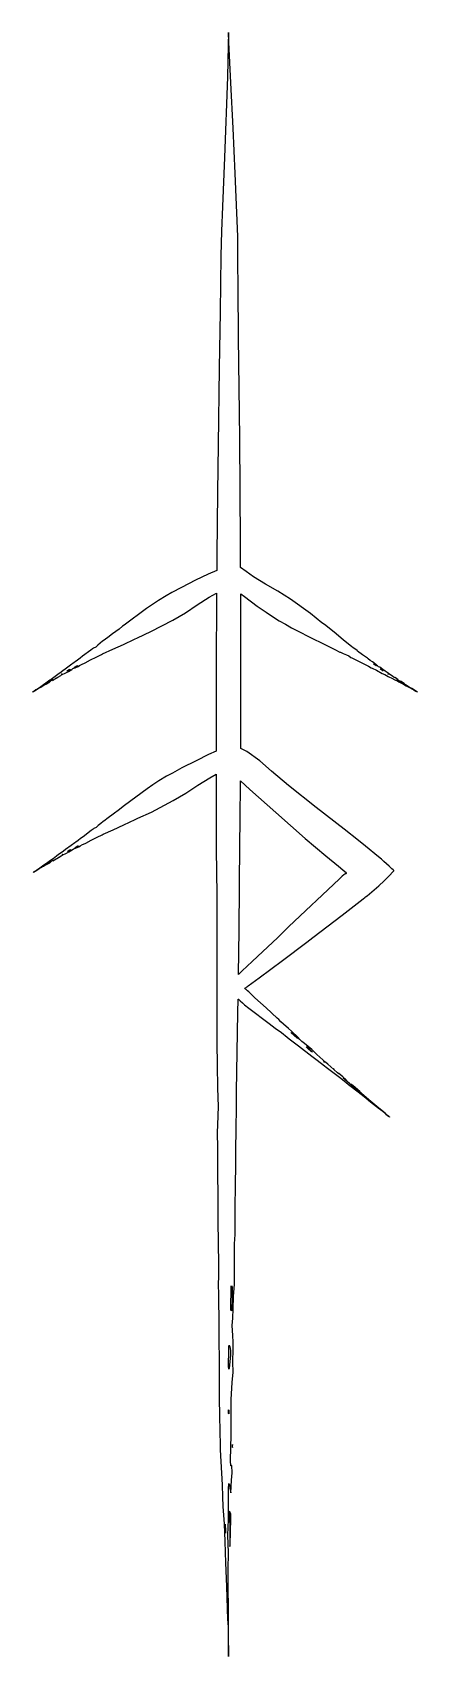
# Model space of a CAD drawing. Extents: x 0 to 100, y 0 to 420.
import ezdxf

# ---------------------------------------------------------------- set-up
doc = ezdxf.new("R2010")
doc.units = 0

msp = doc.modelspace()

# ---------------------------------------------------------------- linework, layer by layer
at = {"layer": 'Layer 1'}
for p, q in [((50.679536, 420.471499), (50.629842, 417.060829)), ((50.758885, 417.966671), (50.679536, 420.471499)), ((50.629842, 417.060829), (50.387089, 408.985519)), ((51.324159, 407.451471), (50.758885, 417.966671)), ((50.387089, 408.985519), (49.656981, 388.124919)), ((51.933692, 395.733566), (51.324159, 407.451471)), ((52.437979, 383.979271), (51.933692, 395.733566)), ((49.656981, 388.124919), (49.153819, 375.385919)), ((53.101872, 367.608371), (52.437979, 383.979271)), ((49.153819, 375.385919), (48.880427, 369.016692)), ((48.880427, 369.016692), (48.736511, 362.652319)), ((53.140209, 361.089261), (53.101872, 367.608371)), ((48.736511, 362.652319), (48.642531, 355.390719)), ((53.176441, 354.567671), (53.140209, 361.089261)), ((48.642531, 355.390719), (48.525079, 348.125289)), ((53.285113, 341.526771), (53.176441, 354.567671)), ((48.525079, 348.125289), (48.300134, 333.589389)), ((53.583608, 315.473471), (53.285113, 341.526771)), ((48.300134, 333.589389), (48.014469, 313.692489)), ((53.817274, 288.377071), (53.583608, 315.473471)), ((48.014469, 313.692489), (47.854167, 301.442289)), ((47.854167, 301.442289), (47.666351, 285.105189)), ((53.833411, 281.911631), (53.817274, 288.377071)), ((47.666351, 285.105189), (47.642021, 281.166099)), ((55.251661, 280.883731), (53.833411, 281.911631)), ((42.171711, 278.633818), (38.499921, 276.785398)), ((45.406441, 280.226988), (42.171711, 278.633818)), ((47.642021, 281.166099), (45.406441, 280.226988)), ((57.146911, 279.562491), (55.251661, 280.883731)), ((60.296061, 277.667581), (57.146911, 279.562491)), ((63.468341, 275.817561), (60.296061, 277.667581)), ((32.565461, 273.392779), (31.004011, 272.353499)), ((34.537701, 274.580329), (32.565461, 273.392779)), ((36.035561, 275.440048), (34.537701, 274.580329)), ((38.499921, 276.785398), (36.035561, 275.440048)), ((42.608494, 272.263254), (45.712174, 274.231754)), ((45.712174, 274.231754), (47.605634, 275.274004)), ((47.605634, 275.274004), (47.58421, 271.800754)), ((53.858603, 243.326995), (53.847907, 275.152895)), ((53.847907, 275.152895), (54.79459, 274.427108)), ((54.79459, 274.427108), (58.09044, 271.970258)), ((66.695131, 273.776231), (63.468341, 275.817561)), ((71.848981, 270.040811), (66.695131, 273.776231)), ((29.501761, 271.358367), (23.6803, 267.055)), ((31.004011, 272.353499), (29.501761, 271.358367)), ((36.265364, 268.281254), (39.534684, 270.253834)), ((39.534684, 270.253834), (42.608494, 272.263254)), ((47.58421, 271.800754), (47.493132, 259.018755)), ((58.09044, 271.970258), (60.39619, 270.368178)), ((60.39619, 270.368178), (61.83521, 269.413238)), ((61.83521, 269.413238), (63.77965, 268.180798)), ((74.862571, 267.649511), (71.848981, 270.040811)), ((22.382068, 266.005086), (20.702698, 264.750256)), ((23.28677, 266.733349), (22.382068, 266.005086)), ((23.6803, 267.055), (23.28677, 266.733349)), ((27.131954, 263.718024), (30.618834, 265.343224)), ((30.618834, 265.343224), (36.265364, 268.281254)), ((63.77965, 268.180798), (65.4077, 267.249231)), ((65.4077, 267.249231), (66.9698, 266.350918)), ((66.9698, 266.350918), (73.4229, 263.07)), ((75.491283, 267.158191), (74.862571, 267.649511)), ((77.989153, 265.170031), (75.491283, 267.158191)), ((80.357393, 263.255441), (77.989153, 265.170031)), ((15.531873, 260.909723), (15.069768, 260.560496)), ((15.767145, 261.056143), (15.531873, 260.909723)), ((16.362351, 261.367562), (15.767145, 261.056143)), ((16.863775, 261.814581), (16.362351, 261.367562)), ((17.535088, 262.358829), (16.863775, 261.814581)), ((18.144631, 262.867091), (17.535088, 262.358829)), ((18.112425, 259.571791), (20.743865, 260.769611)), ((18.306818, 263.009675), (18.144631, 262.867091)), ((19.471248, 263.864322), (18.306818, 263.009675)), ((20.702698, 264.750256), (19.471248, 263.864322)), ((20.743865, 260.769611), (23.515655, 262.031111)), ((23.515655, 262.031111), (26.411235, 263.375471)), ((26.411235, 263.375471), (27.131954, 263.718024)), ((73.4229, 263.07), (73.886675, 262.862002)), ((73.886675, 262.862002), (74.942745, 262.378719)), ((74.942745, 262.378719), (76.816325, 261.438248)), ((76.816325, 261.438248), (78.159605, 260.733235)), ((78.159605, 260.733235), (79.444825, 260.074227)), ((82.605993, 261.438061), (80.357393, 263.255441)), ((82.844169, 261.27569), (82.605993, 261.438061)), ((83.928859, 260.438354), (82.844169, 261.27569)), ((9.84584, 256.635885), (8.43854, 255.627395)), ((10.807653, 257.378976), (9.84584, 256.635885)), ((11.032866, 257.557301), (10.807653, 257.378976)), ((10.883908, 256.148207), (11.613251, 256.561002)), ((11.675336, 257.990376), (11.032866, 257.557301)), ((11.63752, 256.493356), (11.262692, 256.258022)), ((11.613251, 256.561002), (11.65743, 256.562362)), ((11.65743, 256.562362), (11.6375, 256.493)), ((11.6375, 256.493), (11.63752, 256.493356)), ((12.299656, 258.474152), (11.675336, 257.990376)), ((11.827944, 256.361948), (12.201504, 256.54695)), ((12.201504, 256.54695), (12.806258, 256.913864)), ((12.931368, 258.955456), (12.299656, 258.474152)), ((12.806258, 256.913864), (13.444461, 257.19347)), ((15.069768, 260.560496), (12.931368, 258.955456)), ((13.444461, 257.19347), (13.638429, 257.284611)), ((13.638429, 257.284611), (15.033119, 258.013492)), ((15.033119, 258.013492), (16.428959, 258.759314)), ((16.428959, 258.759314), (16.626452, 258.835985)), ((16.626452, 258.835985), (17.860612, 259.431432)), ((17.860612, 259.431432), (18.112425, 259.571791)), ((47.493132, 259.018755), (47.505465, 234.364155)), ((79.444825, 260.074227), (79.644946, 259.992978)), ((79.644946, 259.992978), (80.37228, 259.675284)), ((80.37228, 259.675284), (81.159284, 259.318389)), ((81.159284, 259.318389), (81.783413, 259.069918)), ((81.783413, 259.069918), (82.328244, 258.676938)), ((82.328244, 258.676938), (82.564444, 258.532003)), ((82.564444, 258.532003), (83.08345, 258.275029)), ((83.08345, 258.275029), (85.47568, 257.080669)), ((84.08576, 260.296015), (83.928859, 260.438354)), ((85.37732, 259.381269), (84.08576, 260.296015)), ((86.65314, 258.460096), (85.37732, 259.381269)), ((85.47568, 257.080669), (86.188731, 256.731069)), ((86.188731, 256.731069), (86.900732, 256.389137)), ((86.821387, 258.327404), (86.65314, 258.460096)), ((87.357008, 257.881716), (86.821387, 258.327404)), ((87.955702, 257.505031), (87.357008, 257.881716)), ((88.288298, 257.253743), (87.955702, 257.505031)), ((88.185981, 257.01114), (88.256655, 257.024249)), ((88.206973, 256.972193), (88.185981, 257.01114)), ((88.902433, 256.504616), (88.206973, 256.972193)), ((88.256655, 257.024249), (88.634762, 256.794238)), ((88.987342, 256.675984), (88.288298, 257.253743)), ((88.634762, 256.794238), (88.947571, 256.553339)), ((88.955547, 256.49151), (88.902433, 256.504616)), ((88.947571, 256.553339), (88.9556, 256.492)), ((88.9556, 256.492), (88.955547, 256.49151)), ((89.24299, 256.455241), (88.987342, 256.675984)), ((4.523515, 252.767279), (3.483585, 252.023187)), ((3.799286, 252.192795), (4.023274, 252.335009)), ((4.543, 252.418), (3.813967, 251.957843)), ((4.023274, 252.335009), (3.83175, 252.197)), ((4.020213, 252.171125), (4.235235, 252.28873)), ((4.235235, 252.28873), (4.585887, 252.510215)), ((4.324176, 252.209737), (4.543, 252.418)), ((4.811748, 252.976149), (4.523515, 252.767279)), ((4.543, 252.418), (4.543, 252.418)), ((4.585887, 252.510215), (5.193048, 252.875272)), ((5.517021, 253.464252), (4.811748, 252.976149)), ((5.371342, 252.976556), (5.14244, 252.710181)), ((5.14244, 252.710181), (5.548399, 252.930427)), ((5.193048, 252.875272), (5.371342, 252.976556)), ((6.201847, 253.97338), (5.517021, 253.464252)), ((5.548399, 252.930427), (6.019315, 253.189877)), ((5.977331, 253.236004), (6.127552, 253.345447)), ((6.019315, 253.189877), (5.977331, 253.236004)), ((6.127552, 253.345447), (6.558988, 253.584246)), ((6.888617, 254.490176), (6.201847, 253.97338)), ((6.558988, 253.584246), (7.29708, 253.992585)), ((6.61563, 253.54), (6.585517, 253.513412)), ((6.585517, 253.513412), (6.637209, 253.537528)), ((6.685531, 253.569806), (6.61563, 253.54)), ((6.61563, 253.54), (6.61563, 253.54)), ((6.637209, 253.537528), (6.685531, 253.569806)), ((7.061749, 254.617551), (6.888617, 254.490176)), ((7.856943, 255.204093), (7.061749, 254.617551)), ((7.29708, 253.992585), (7.529349, 254.146548)), ((7.529349, 254.146548), (8.636399, 254.713179)), ((7.66053, 254.3782), (7.54345, 254.307834)), ((7.54345, 254.307834), (7.546357, 254.3249)), ((7.546357, 254.3249), (7.66563, 254.395263)), ((7.66563, 254.395263), (7.66053, 254.378)), ((7.66053, 254.378), (7.66053, 254.3782)), ((8.43854, 255.627395), (7.856943, 255.204093)), ((8.636399, 254.713179), (9.302889, 255.049178)), ((8.935697, 255.156665), (9.000806, 255.229998)), ((8.963121, 255.148873), (8.935697, 255.156665)), ((9.435736, 255.331527), (8.963121, 255.148873)), ((9.000806, 255.229998), (9.067337, 255.271795)), ((9.067337, 255.271795), (9.481955, 255.509849)), ((9.302889, 255.049178), (9.731265, 255.281164)), ((9.67252, 255.52803), (9.435736, 255.331527)), ((9.481955, 255.509849), (9.694132, 255.594685)), ((9.67253, 255.528), (9.67252, 255.52803)), ((9.694132, 255.594685), (9.67253, 255.528)), ((9.731265, 255.281164), (10.1402, 255.535)), ((10.1402, 255.535), (10.430285, 255.773303)), ((10.430285, 255.773303), (10.686675, 255.865434)), ((10.686675, 255.865434), (10.998556, 255.995282)), ((10.848447, 256.106534), (10.883908, 256.148207)), ((10.907279, 256.086005), (10.848447, 256.106534)), ((11.262692, 256.258022), (10.907279, 256.086005)), ((10.998556, 255.995282), (11.827944, 256.361948)), ((86.900732, 256.389137), (87.575508, 256.008372)), ((87.575508, 256.008372), (87.835731, 255.886686)), ((87.835731, 255.886686), (88.930661, 255.359007)), ((88.930661, 255.359007), (90.462221, 254.551601)), ((89.440049, 256.267146), (89.24299, 256.455241)), ((89.782909, 256.114297), (89.440049, 256.267146)), ((90.193725, 255.862391), (89.782909, 256.114297)), ((89.929761, 255.688182), (89.999109, 255.698695)), ((90.100604, 255.536445), (89.929761, 255.688182)), ((89.999109, 255.698695), (90.280724, 255.574907)), ((90.49896, 255.272051), (90.100604, 255.536445)), ((90.592821, 255.583158), (90.193725, 255.862391)), ((90.280724, 255.574907), (90.655583, 255.233963)), ((90.462221, 254.551601), (91.100949, 254.220797)), ((90.566129, 255.231363), (90.49896, 255.272051)), ((90.660857, 255.20589), (90.566129, 255.231363)), ((91.191513, 255.137346), (90.592821, 255.583158)), ((90.655583, 255.233963), (90.6609, 255.207)), ((90.6609, 255.207), (90.660857, 255.20589)), ((91.100949, 254.220797), (91.981259, 253.772019)), ((92.193573, 254.400797), (91.191513, 255.137346)), ((91.909998, 254.410727), (91.927558, 254.413693)), ((92.026367, 254.335537), (91.909998, 254.410727)), ((91.927558, 254.413693), (92.042939, 254.340597)), ((91.981259, 253.772019), (92.172721, 253.674198)), ((92.0264, 254.336), (92.026367, 254.335537)), ((92.042939, 254.340597), (92.0264, 254.336)), ((92.172721, 253.674198), (92.942132, 253.291223)), ((92.43518, 254.261921), (92.193573, 254.400797)), ((93.13055, 253.784576), (92.43518, 254.261921)), ((92.942132, 253.291223), (93.703784, 252.906504)), ((93.136627, 253.875492), (93.086078, 253.904183)), ((93.086078, 253.904183), (93.144047, 253.855076)), ((93.537096, 253.505458), (93.13055, 253.784576)), ((93.1813, 253.84), (93.136627, 253.875492)), ((93.144047, 253.855076), (93.1813, 253.84)), ((93.1813, 253.84), (93.1813, 253.84)), ((93.702196, 253.420128), (93.537096, 253.505458)), ((93.724774, 253.478376), (93.702196, 253.420128)), ((93.703784, 252.906504), (94.455906, 252.494206)), ((94.167465, 253.173294), (93.724774, 253.478376)), ((94.546063, 252.908776), (94.167465, 253.173294)), ((94.375748, 252.880085), (94.205461, 252.994351)), ((94.205461, 252.994351), (94.546063, 252.908776)), ((94.973884, 252.500434), (94.375748, 252.880085)), ((94.455906, 252.494206), (94.771591, 252.329854)), ((94.771591, 252.329854), (95.902381, 251.732672)), ((95.328863, 252.285999), (94.973884, 252.500434)), ((95.359248, 252.400996), (95.075129, 252.503513)), ((95.075129, 252.503513), (95.812727, 252.057453)), ((95.53022, 252.146257), (95.328863, 252.285999)), ((96.128072, 251.888653), (95.359248, 252.400996)), ((0.114012, 249.742046), (0.011588, 249.677)), ((0.011588, 249.677), (0.101151, 249.733267)), ((0.011588, 249.677), (0.011588, 249.677)), ((0.101151, 249.733267), (0.234617, 249.817854)), ((0.234617, 249.817854), (0.114012, 249.742046)), ((0.234617, 249.818), (0.271718, 249.841249)), ((0.260861, 249.834572), (0.234617, 249.818)), ((0.27215, 249.841495), (0.260861, 249.834572)), ((0.271718, 249.841249), (0.27215, 249.841495)), ((0.272165, 249.841769), (0.521102, 249.995363)), ((0.417594, 249.937364), (0.272165, 249.841769)), ((0.890923, 250.242198), (0.417594, 249.937364)), ((0.521102, 249.995363), (1.482813, 250.590934)), ((1.029057, 250.344839), (0.890923, 250.242198)), ((1.12473, 250.411), (1.029057, 250.344839)), ((2.131033, 251.089024), (1.12473, 250.411)), ((1.482813, 250.590934), (2.15055, 251.008058)), ((2.835922, 251.573667), (2.131033, 251.089024)), ((2.15055, 251.008058), (2.688493, 251.343684)), ((2.688493, 251.343684), (3.745213, 252.015805)), ((3.483585, 252.023187), (2.835922, 251.573667)), ((3.509627, 251.772705), (3.445043, 251.721507)), ((3.445043, 251.721507), (3.521994, 251.751313)), ((3.813967, 251.957843), (3.509627, 251.772705)), ((3.521994, 251.751313), (4.324176, 252.209737)), ((3.745213, 252.015805), (4.020213, 252.171125)), ((3.83175, 252.197), (3.757489, 252.159284)), ((3.757489, 252.159284), (3.799286, 252.192795)), ((3.83175, 252.197), (3.83175, 252.197)), ((95.609557, 251.938297), (95.38223, 252.074946)), ((95.38223, 252.074946), (95.591317, 251.965379)), ((95.792204, 251.969789), (95.53022, 252.146257)), ((95.591317, 251.965379), (95.65822, 251.915914)), ((95.6096, 251.939), (95.609557, 251.938297)), ((95.65822, 251.915914), (95.6096, 251.939)), ((96.866074, 251.325496), (95.792204, 251.969789)), ((95.812727, 252.057453), (96.1145, 251.868)), ((95.902381, 251.732672), (96.59413, 251.354627)), ((96.1145, 251.868), (96.189134, 251.83325)), ((96.1145, 251.868), (96.1145, 251.868)), ((96.189134, 251.83325), (96.128072, 251.888653)), ((96.59413, 251.354627), (97.342983, 250.940969)), ((97.406952, 250.994568), (96.866074, 251.325496)), ((97.342983, 250.940969), (98.399763, 250.344535)), ((98.0787, 250.584), (97.406952, 250.994568)), ((99.041646, 249.990725), (98.0787, 250.584)), ((98.0787, 250.584), (98.0787, 250.584)), ((98.399763, 250.344535), (98.501817, 250.288638)), ((98.501817, 250.288638), (98.655346, 250.210976)), ((98.655346, 250.210976), (99.139803, 249.924075)), ((99.288139, 249.837998), (99.041646, 249.990725)), ((99.139803, 249.924075), (99.288139, 249.837998)), ((99.2881, 249.838), (99.30152, 249.829714)), ((99.290708, 249.836516), (99.2881, 249.838)), ((99.33708, 249.808322), (99.290708, 249.836516)), ((99.30152, 249.829714), (99.33708, 249.808322)), ((99.463532, 249.731909), (99.337114, 249.808087)), ((99.337114, 249.808087), (99.449866, 249.739453)), ((99.449866, 249.739453), (99.5539, 249.677)), ((99.5539, 249.677), (99.463532, 249.731909)), ((99.5539, 249.677), (99.5539, 249.677)), ((53.843947, 235.056545), (53.858603, 243.326995)), ((42.309695, 231.941311), (38.637905, 230.093021)), ((45.544425, 233.534611), (42.309695, 231.941311)), ((47.505465, 234.364155), (45.544425, 233.534611)), ((55.422807, 234.295392), (53.843947, 235.056545)), ((58.748252, 231.883093), (55.422807, 234.295392)), ((61.844227, 229.182592), (58.748252, 231.883093)), ((34.675685, 227.887831), (32.703445, 226.700281)), ((36.173545, 228.747671), (34.675685, 227.887831)), ((38.637905, 230.093021), (36.173545, 228.747671)), ((42.746545, 225.572124), (45.850225, 227.540744)), ((45.850225, 227.540744), (47.508475, 228.476392)), ((47.508475, 228.476392), (47.518832, 207.820292)), ((66.208207, 225.473392), (61.844227, 229.182592)), ((29.639735, 224.665992), (23.8183, 220.363)), ((31.141985, 225.661121), (29.639735, 224.665992)), ((32.703445, 226.700281), (31.141985, 225.661121)), ((36.403405, 221.590244), (39.672735, 223.562824)), ((39.672735, 223.562824), (42.746545, 225.572124)), ((53.67371, 216.211775), (53.799815, 226.744775)), ((53.799815, 226.744775), (56.2242, 224.478)), ((56.2242, 224.478), (56.224247, 224.47751)), ((56.224247, 224.47751), (62.892687, 218.55372)), ((73.366297, 219.820802), (66.208207, 225.473392)), ((22.520068, 219.312962), (20.840698, 218.058132)), ((23.42477, 220.041225), (22.520068, 219.312962)), ((23.8183, 220.363), (23.42477, 220.041225)), ((27.269995, 217.026894), (30.756875, 218.652214)), ((30.756875, 218.652214), (36.403405, 221.590244)), ((80.558707, 214.226822), (73.366297, 219.820802)), ((16.500354, 214.675506), (15.905144, 214.364022)), ((17.001774, 215.122581), (16.500354, 214.675506)), ((17.673087, 215.666705), (17.001774, 215.122581)), ((18.282633, 216.175088), (17.673087, 215.666705)), ((18.444818, 216.317675), (18.282633, 216.175088)), ((19.609248, 217.172198), (18.444818, 216.317675)), ((20.840698, 218.058132), (19.609248, 217.172198)), ((20.881906, 214.078598), (23.653696, 215.339978)), ((23.653696, 215.339978), (26.549276, 216.684468)), ((26.549276, 216.684468), (27.269995, 217.026894)), ((53.637289, 210.583175), (53.67371, 216.211775)), ((62.892687, 218.55372), (70.531027, 211.83254)), ((10.945601, 210.686964), (9.983831, 209.943738)), ((11.170856, 210.865165), (10.945601, 210.686964)), ((11.813326, 211.29824), (11.170856, 210.865165)), ((12.437649, 211.782138), (11.813326, 211.29824)), ((13.069358, 212.263327), (12.437649, 211.782138)), ((12.944299, 210.22273), (13.582502, 210.50246)), ((15.207768, 213.868497), (13.069358, 212.263327)), ((13.582502, 210.50246), (13.77647, 210.593477)), ((13.77647, 210.593477), (15.17116, 211.322358)), ((15.17116, 211.322358), (16.567, 212.068305)), ((15.66987, 214.217727), (15.207768, 213.868497)), ((15.905144, 214.364022), (15.66987, 214.217727)), ((16.567, 212.068305), (16.764493, 212.144852)), ((16.764493, 212.144852), (17.998653, 212.740298)), ((17.998653, 212.740298), (18.250466, 212.880658)), ((18.250466, 212.880658), (20.881906, 214.078598)), ((53.427432, 188.086075), (53.637289, 210.583175)), ((70.531027, 211.83254), (75.838597, 207.32891)), ((84.266737, 211.279522), (80.558707, 214.226822)), ((86.105657, 209.785772), (84.266737, 211.279522)), ((4.661509, 206.075238), (3.621579, 205.331019)), ((4.949742, 206.283984), (4.661509, 206.075238)), ((4.723872, 205.818403), (5.331033, 206.183463)), ((5.655001, 206.772228), (4.949742, 206.283984)), ((5.509327, 206.28462), (5.280425, 206.018248)), ((5.280425, 206.018248), (5.686384, 206.238618)), ((5.331033, 206.183463), (5.509327, 206.28462)), ((6.339827, 207.281232), (5.655001, 206.772228)), ((5.686384, 206.238618), (6.1573, 206.497943)), ((6.115317, 206.544194), (6.265538, 206.653636)), ((6.1573, 206.497943), (6.115317, 206.544194)), ((6.265538, 206.653636), (6.696974, 206.892434)), ((7.0266, 207.798026), (6.339827, 207.281232)), ((6.696974, 206.892434), (7.435066, 207.300651)), ((6.753633, 206.8486), (6.72352, 206.822)), ((6.72352, 206.822), (6.775212, 206.846116)), ((6.72352, 206.822), (6.72352, 206.822)), ((6.823534, 206.878515), (6.753633, 206.8486)), ((6.775212, 206.846116), (6.823534, 206.878515)), ((7.199729, 207.925525), (7.0266, 207.798026)), ((7.994926, 208.512067), (7.199729, 207.925525)), ((7.435066, 207.300651), (7.667335, 207.454614)), ((7.667335, 207.454614), (8.774385, 208.021245)), ((7.79851, 207.68632), (7.681461, 207.615832)), ((7.681461, 207.615832), (7.684368, 207.632898)), ((7.684368, 207.632898), (7.803643, 207.703386)), ((7.803643, 207.703386), (7.79851, 207.686)), ((7.79851, 207.686), (7.79851, 207.68632)), ((8.576521, 208.935248), (7.994926, 208.512067)), ((9.983831, 209.943738), (8.576521, 208.935248)), ((8.774385, 208.021245), (9.440878, 208.357371)), ((9.073718, 208.464665), (9.138826, 208.538122)), ((9.101141, 208.456876), (9.073718, 208.464665)), ((9.573756, 208.639651), (9.101141, 208.456876)), ((9.138826, 208.538122), (9.20536, 208.579922)), ((9.20536, 208.579922), (9.619975, 208.817976)), ((9.440878, 208.357371), (9.869251, 208.589242)), ((9.81054, 208.83603), (9.573756, 208.639651)), ((9.619975, 208.817976), (9.832155, 208.902809)), ((9.832155, 208.902809), (9.81054, 208.836)), ((9.81054, 208.836), (9.81054, 208.83603)), ((9.869251, 208.589242), (10.278241, 208.843993)), ((10.278241, 208.843993), (10.568329, 209.082296)), ((10.568329, 209.082296), (10.824716, 209.1743)), ((10.824716, 209.1743), (11.136597, 209.304148)), ((10.986466, 209.414658), (11.021927, 209.456333)), ((11.045301, 209.394129), (10.986466, 209.414658)), ((11.021927, 209.456333), (11.75127, 209.869001)), ((11.400712, 209.566025), (11.045301, 209.394129)), ((11.136597, 209.304148), (11.965988, 209.670938)), ((11.77554, 209.801359), (11.400712, 209.566025)), ((11.75127, 209.869001), (11.795449, 209.870362)), ((11.795449, 209.870362), (11.7755, 209.801)), ((11.7755, 209.801), (11.77554, 209.801359)), ((11.965988, 209.670938), (12.339548, 209.85594)), ((12.339548, 209.85594), (12.944299, 210.22273)), ((47.518832, 207.820292), (47.555219, 204.244282)), ((75.838597, 207.32891), (79.137137, 204.59444)), ((89.470547, 207.028292), (86.105657, 209.785772)), ((90.212876, 206.411947), (89.470547, 207.028292)), ((90.884, 205.805), (90.212876, 206.411947)), ((0.251993, 203.050171), (0.149597, 202.985)), ((0.149597, 202.985), (0.23916, 203.041267)), ((0.149597, 202.985), (0.149597, 202.985)), ((0.23916, 203.041267), (0.362579, 203.119547)), ((0.362579, 203.119547), (0.251993, 203.050171)), ((0.362579, 203.12), (0.409727, 203.149557)), ((0.398876, 203.143001), (0.362579, 203.12)), ((0.362579, 203.12), (0.362579, 203.12)), ((0.413004, 203.151657), (0.398876, 203.143001)), ((0.409727, 203.149557), (0.413004, 203.151657)), ((0.413044, 203.151179), (0.659142, 203.302916)), ((0.555628, 203.244919), (0.413044, 203.151179)), ((1.028957, 203.549877), (0.555628, 203.244919)), ((0.659142, 203.302916), (1.6208, 203.899)), ((1.167091, 203.652394), (1.028957, 203.549877)), ((1.262764, 203.718677), (1.167091, 203.652394)), ((2.269024, 204.396856), (1.262764, 203.718677)), ((1.6208, 203.899), (2.288537, 204.316124)), ((2.973913, 204.88162), (2.269024, 204.396856)), ((2.288537, 204.316124), (2.826478, 204.651751)), ((2.826478, 204.651751), (3.883198, 205.323868)), ((3.621579, 205.331019), (2.973913, 204.88162)), ((3.64764, 205.081), (3.583056, 205.029802)), ((3.583056, 205.029802), (3.660007, 205.059605)), ((3.951979, 205.266135), (3.64764, 205.081)), ((3.64764, 205.081), (3.64764, 205.081)), ((3.660007, 205.059605), (4.462189, 205.517908)), ((3.883198, 205.323868), (4.158198, 205.479316)), ((3.96976, 205.505), (3.895499, 205.467405)), ((3.895499, 205.467405), (3.937299, 205.500919)), ((3.937299, 205.500919), (4.161284, 205.643009)), ((4.681015, 205.726157), (3.951979, 205.266135)), ((4.161284, 205.643009), (3.96976, 205.505)), ((3.96976, 205.505), (3.96976, 205.505)), ((4.158198, 205.479316), (4.37322, 205.596921)), ((4.37322, 205.596921), (4.723872, 205.818403)), ((4.462189, 205.517908), (4.681015, 205.726157)), ((47.555219, 204.244282), (47.630809, 196.065832)), ((79.137137, 204.59444), (80.242057, 203.689831)), ((80.122194, 202.015173), (79.298278, 201.259459)), ((80.539005, 202.387283), (80.122194, 202.015173)), ((80.242057, 203.689831), (80.795054, 203.238208)), ((80.748278, 202.572407), (80.539005, 202.387283)), ((80.853053, 202.664787), (80.748278, 202.572407)), ((80.795054, 203.238208), (81.071815, 203.012642)), ((80.871014, 202.675421), (80.853053, 202.664787)), ((80.876486, 202.673194), (80.871014, 202.675421)), ((81.079607, 202.630779), (80.876486, 202.673194)), ((81.045351, 202.836928), (81.019505, 202.78128)), ((81.019505, 202.78128), (81.049556, 202.75667)), ((81.0767, 202.969744), (81.045351, 202.836928)), ((81.049556, 202.75667), (81.101465, 202.732306)), ((81.071815, 203.012642), (81.0767, 202.969744)), ((81.101403, 202.639929), (81.079607, 202.630779)), ((81.104245, 202.657861), (81.101403, 202.639929)), ((81.101465, 202.732306), (81.126321, 202.724144)), ((81.115717, 202.700031), (81.104245, 202.657861)), ((81.126321, 202.724144), (81.115717, 202.700031)), ((92.227206, 204.587784), (90.884, 205.805)), ((90.904456, 200.799793), (92.121626, 202.082323)), ((92.121626, 202.082323), (93.335706, 203.362763)), ((92.899202, 203.978365), (92.227206, 204.587784)), ((93.235292, 203.673407), (92.899202, 203.978365)), ((93.403352, 203.520804), (93.235292, 203.673407)), ((93.335706, 203.362763), (93.411483, 203.442772)), ((93.445366, 203.482591), (93.403352, 203.520804)), ((93.411483, 203.442772), (93.445366, 203.482591)), ((79.298278, 201.259459), (66.249478, 188.973959)), ((86.508326, 196.979173), (89.581026, 199.520603)), ((89.581026, 199.520603), (90.904456, 200.799793)), ((47.630809, 196.065832), (47.667323, 181.245832)), ((80.099167, 191.915838), (83.199657, 194.351168)), ((83.199657, 194.351168), (84.747597, 195.571618)), ((84.747597, 195.571618), (85.520885, 196.182646)), ((85.520885, 196.182646), (85.907275, 196.48847)), ((85.907275, 196.48847), (86.123657, 196.661354)), ((86.123657, 196.661354), (86.508326, 196.979173)), ((72.520397, 186.186198), (80.099167, 191.915838)), ((53.270192, 176.541575), (53.427432, 188.086075)), ((63.317051, 186.079835), (59.549391, 182.512725)), ((65.359711, 188.090745), (63.317051, 186.079835)), ((66.249478, 188.973959), (65.359711, 188.090745)), ((70.952327, 184.990858), (72.520397, 186.186198)), ((47.667323, 181.245832), (47.652543, 170.506132)), ((59.549391, 182.512725), (56.795131, 179.955585)), ((64.660047, 180.241628), (70.952327, 184.990858)), ((53.817437, 177.12762), (53.270192, 176.541575)), ((54.186671, 177.508755), (53.817437, 177.12762)), ((56.795131, 179.955585), (54.186671, 177.508755)), ((58.643137, 175.739368), (64.660047, 180.241628)), ((54.905146, 172.996366), (54.938505, 173.018625)), ((54.923666, 172.971881), (54.905146, 172.996366)), ((54.961766, 172.922167), (54.923666, 172.971881)), ((54.938505, 173.018625), (55.227218, 173.185822)), ((55.041962, 172.819774), (54.961766, 172.922167)), ((55.215619, 172.659257), (55.041962, 172.819774)), ((55.465103, 172.483404), (55.215619, 172.659257)), ((55.227218, 173.185822), (55.455409, 173.351531)), ((55.455409, 173.351531), (55.553622, 173.431295)), ((55.524708, 172.437278), (55.465103, 172.483404)), ((55.554341, 172.413659), (55.524708, 172.437278)), ((55.553622, 173.431295), (55.604323, 173.472218)), ((55.601396, 172.372228), (55.554341, 172.413659)), ((55.604323, 173.472218), (55.782927, 173.605528)), ((55.782927, 173.605528), (58.643137, 175.739368)), ((47.652543, 170.506132), (47.660646, 160.288332)), ((53.135417, 166.646997), (53.18417, 170.227097)), ((53.18417, 170.227097), (53.268696, 170.157106)), ((53.268696, 170.157106), (53.539274, 169.926596)), ((53.539274, 169.926596), (53.693517, 169.788956)), ((53.693517, 169.788956), (54.283798, 169.21206)), ((54.283798, 169.21206), (54.810918, 168.770329)), ((54.810918, 168.770329), (55.952868, 167.904678)), ((55.909814, 172.081864), (55.601396, 172.372228)), ((57.119164, 170.903954), (55.909814, 172.081864)), ((57.481718, 170.531847), (57.119164, 170.903954)), ((58.962988, 169.241762), (57.481718, 170.531847)), ((60.397118, 167.908177), (58.962988, 169.241762)), ((52.77951, 146.291797), (53.135417, 166.646997)), ((55.952868, 167.904678), (61.2185, 163.898)), ((63.281758, 165.286107), (60.397118, 167.908177)), ((63.665179, 164.921174), (63.281758, 165.286107)), ((64.245231, 164.303549), (63.665179, 164.921174)), ((64.892059, 163.719774), (64.245231, 164.303549)), ((47.660646, 160.288332), (47.695579, 158.777152)), ((61.2185, 163.898), (62.78629, 162.71464)), ((62.78629, 162.71464), (64.34991, 161.54551)), ((64.34991, 161.54551), (65.847, 160.3404)), ((66.230729, 162.584284), (64.892059, 163.719774)), ((65.847, 160.3404), (66.417557, 159.918701)), ((66.985732, 161.881622), (66.230729, 162.584284)), ((66.417557, 159.918701), (68.822587, 158.117401)), ((66.89303, 161.469017), (66.8392, 161.553)), ((66.8392, 161.553), (66.8392, 161.55261)), ((66.8392, 161.55261), (66.981756, 161.516869)), ((68.45618, 160.098687), (66.89303, 161.469017)), ((66.981756, 161.516869), (67.82512, 160.81334)), ((68.585862, 160.320482), (66.985732, 161.881622)), ((67.82512, 160.81334), (68.536438, 160.14481)), ((68.56952, 160.032647), (68.45618, 160.098687)), ((68.536438, 160.14481), (68.56952, 160.032647)), ((69.17364, 159.733198), (68.585862, 160.320482)), ((47.695579, 158.777152), (47.792006, 153.200732)), ((68.822587, 158.117401), (72.205247, 155.479511)), ((69.631477, 159.249915), (69.17364, 159.733198)), ((70.381287, 158.707027), (69.631477, 159.249915)), ((71.298077, 157.939315), (70.381287, 158.707027)), ((71.192866, 157.460297), (70.799, 157.86)), ((70.799, 157.86), (70.79901, 157.85998)), ((70.79901, 157.85998), (70.939526, 157.820901)), ((70.939526, 157.820901), (71.554911, 157.377812)), ((72.087335, 156.681333), (71.192866, 157.460297)), ((72.198046, 157.134136), (71.298077, 157.939315)), ((71.554911, 157.377812), (72.421333, 156.487427)), ((72.237155, 156.556554), (72.087335, 156.681333)), ((73.555296, 155.880786), (72.198046, 157.134136)), ((72.43979, 156.435238), (72.237155, 156.556554)), ((72.421333, 156.487427), (72.43979, 156.435238)), ((75.824416, 153.799256), (73.555296, 155.880786)), ((47.792006, 153.200732), (47.882376, 147.117782)), ((72.205247, 155.479511), (73.614347, 154.389531)), ((73.614347, 154.389531), (75.554517, 152.899491)), ((75.496134, 153.826285), (75.235448, 154.050239)), ((75.235448, 154.050239), (75.2709, 154.041)), ((75.2709, 154.041), (75.27091, 154.04109)), ((75.27091, 154.04109), (75.52903, 153.821338)), ((75.52903, 153.821338), (75.496134, 153.826285)), ((75.554517, 152.899491), (75.976555, 152.574995)), ((76.361151, 153.363463), (75.824416, 153.799256)), ((75.976555, 152.574995), (77.669865, 151.288385)), ((77.926751, 151.976433), (76.361151, 153.363463)), ((77.915081, 152.125934), (77.802855, 152.21658)), ((77.802855, 152.21658), (77.9359, 152.085)), ((78.016963, 152.028609), (77.915081, 152.125934)), ((78.842087, 151.165688), (77.926751, 151.976433)), ((77.9359, 152.085), (78.016963, 152.028609)), ((77.9359, 152.085), (77.9359, 152.085)), ((77.669865, 151.288385), (79.347595, 150.005245)), ((79.20628, 150.884104), (78.842087, 151.165688)), ((79.237257, 150.965102), (79.20628, 150.884104)), ((80.234274, 150.080158), (79.237257, 150.965102)), ((79.347595, 150.005245), (81.013025, 148.682775)), ((81.087962, 149.317145), (80.234274, 150.080158)), ((80.743569, 149.408302), (80.360876, 149.7433)), ((80.360876, 149.7433), (81.087962, 149.317145)), ((82.081929, 148.268242), (80.743569, 149.408302)), ((81.013025, 148.682775), (81.709721, 148.142602)), ((81.709721, 148.142602), (84.207531, 146.193272)), ((82.873279, 147.6101), (82.081929, 148.268242)), ((82.90537, 147.78098), (82.29051, 148.189691)), ((82.29051, 148.189691), (83.935, 146.821481)), ((83.327004, 147.205958), (82.873279, 147.6101)), ((84.6322, 146.274), (82.90537, 147.78098)), ((83.546714, 146.786662), (83.040092, 147.206998)), ((83.040092, 147.206998), (83.5017, 146.848)), ((83.915956, 146.689286), (83.327004, 147.205958)), ((47.882376, 147.117782), (48.019895, 142.391841)), ((52.639335, 134.575677), (52.784115, 144.247867)), ((52.784115, 144.247867), (52.77951, 146.291797)), ((83.5017, 146.848), (83.653281, 146.708382)), ((83.5017, 146.848), (83.5017, 146.848)), ((83.653281, 146.708382), (83.546714, 146.786662)), ((86.308746, 144.706076), (83.915956, 146.689286)), ((83.935, 146.821481), (84.609655, 146.250027)), ((84.207531, 146.193272), (85.738931, 144.978762)), ((84.609655, 146.250027), (84.773262, 146.129084)), ((84.773262, 146.129084), (84.6322, 146.274)), ((84.6322, 146.274), (84.6322, 146.274)), ((85.738931, 144.978762), (87.397961, 143.656912)), ((87.515656, 143.696356), (86.308746, 144.706076)), ((87.397961, 143.656912), (89.742551, 141.769542)), ((89.014506, 142.442886), (87.515656, 143.696356)), ((48.019895, 142.391841), (47.830591, 137.667692)), ((91.164416, 140.637516), (89.014506, 142.442886)), ((89.742551, 141.769542), (89.968546, 141.590105)), ((89.968546, 141.590105), (90.306769, 141.331274)), ((90.306769, 141.331274), (91.385189, 140.442992)), ((91.719422, 140.170557), (91.164416, 140.637516)), ((91.385189, 140.442992), (91.719422, 140.170557)), ((91.720698, 140.169634), (91.7194, 140.170746)), ((91.7194, 140.170746), (91.744907, 140.149229)), ((91.803, 140.101), (91.720698, 140.169634)), ((91.744907, 140.149229), (91.803, 140.101)), ((92.105826, 139.84906), (91.802974, 140.100596)), ((91.802974, 140.100596), (92.0756, 139.873176)), ((91.803, 140.101), (91.803, 140.101)), ((92.0756, 139.873176), (92.287013, 139.698272)), ((92.3074, 139.681), (92.105826, 139.84906)), ((92.287013, 139.698272), (92.3074, 139.681)), ((92.3074, 139.681), (92.3074, 139.681)), ((47.830591, 137.667692), (47.79108, 135.701052)), ((47.79108, 135.701052), (47.816647, 131.608612)), ((52.579787, 133.097517), (52.639335, 134.575677)), ((47.816647, 131.608612), (47.937345, 112.710512)), ((52.606576, 127.481122), (52.579787, 133.097517)), ((52.52652, 121.887917), (52.606576, 127.481122)), ((52.441079, 116.330334), (52.52652, 121.887917)), ((52.426196, 110.748817), (52.441079, 116.330334)), ((47.937345, 112.710512), (47.996239, 107.101452)), ((52.387645, 109.237887), (52.426196, 110.748817)), ((47.996239, 107.101452), (48.079311, 101.527382)), ((52.205702, 104.341747), (52.230195, 106.831832)), ((52.230195, 106.831832), (52.387645, 109.237887)), ((48.079311, 101.527382), (48.098268, 98.70495)), ((52.228723, 101.826436), (52.205702, 104.341747)), ((52.266608, 99.322067), (52.228723, 101.826436)), ((48.098268, 98.70495), (48.020327, 96.032962)), ((52.201776, 96.376497), (52.266608, 99.322067)), ((48.020327, 96.032962), (48.062248, 94.007952)), ((48.062248, 94.007952), (48.215162, 85.429082)), ((51.333185, 89.876406), (51.386855, 95.819366)), ((51.386855, 95.819366), (51.449226, 96.09118)), ((51.449226, 96.09118), (51.593664, 95.713386)), ((51.634228, 92.572796), (51.5374, 89.7859)), ((51.593664, 95.713386), (51.634228, 92.572796)), ((51.923505, 90.001087), (51.971403, 93.192775)), ((51.971403, 93.192775), (52.201776, 96.376497)), ((51.388526, 89.506771), (51.333185, 89.876406)), ((51.537387, 89.78551), (51.388526, 89.506771)), ((51.5374, 89.7859), (51.537387, 89.78551)), ((51.786145, 87.633897), (51.923505, 90.001087)), ((48.215162, 85.429082), (48.255291, 73.170682)), ((51.62606, 85.742567), (51.786145, 87.633897)), ((51.825501, 83.102327), (51.62606, 85.742567)), ((50.735392, 79.030882), (50.750989, 80.218127)), ((50.750989, 80.218127), (50.871113, 80.628502)), ((50.871113, 80.628502), (51.030568, 80.2491)), ((51.030568, 80.2491), (51.191999, 79.174126)), ((51.932765, 81.393825), (51.825501, 83.102327)), ((51.88078, 79.682747), (51.932765, 81.393825)), ((50.6807, 75.639752), (50.735392, 79.030882)), ((51.193446, 78.08671), (50.868177, 74.55175)), ((51.191999, 79.174126), (51.1934, 78.0871)), ((51.1934, 78.0871), (51.193446, 78.08671)), ((51.832827, 76.231387), (51.88078, 79.682747)), ((51.876858, 73.588582), (51.832827, 76.231387)), ((48.255291, 73.170682), (48.297768, 68.080522)), ((50.683082, 75.082146), (50.6807, 75.639752)), ((50.789248, 74.415346), (50.683082, 75.082146)), ((50.868177, 74.55175), (50.789248, 74.415346)), ((51.663962, 70.953997), (51.876858, 73.588582)), ((48.297768, 68.080522), (48.396978, 61.091732)), ((51.398077, 66.55927), (51.663962, 70.953997)), ((50.70843, 62.924435), (50.720179, 63.907321)), ((50.720179, 63.907321), (50.772244, 63.812717)), ((50.772244, 63.812717), (50.766523, 62.84331)), ((51.353069, 62.156737), (51.398077, 66.55927)), ((48.396978, 61.091732), (48.414261, 59.570902)), ((48.414261, 59.570902), (48.549211, 53.496862)), ((50.766523, 62.84331), (50.70843, 62.924435)), ((51.348235, 57.196835), (51.41719, 60.179957)), ((51.41719, 60.179957), (51.353069, 62.156737)), ((51.299786, 54.201007), (51.348235, 57.196835)), ((51.701993, 54.913844), (51.6499, 54.3806)), ((51.718965, 54.501546), (51.701993, 54.913844)), ((48.549211, 53.496862), (48.905488, 47.463502)), ((51.182924, 50.705497), (51.299786, 54.201007)), ((51.260648, 49.390197), (51.182924, 50.705497)), ((51.6499, 54.3806), (51.6887, 54.099634)), ((51.6499, 54.3806), (51.6499, 54.3806)), ((51.6887, 54.099634), (51.718965, 54.501546)), ((48.905488, 47.463502), (49.030003, 44.436558)), ((51.419024, 49.347166), (51.260648, 49.390197)), ((51.59043, 49.471077), (51.419024, 49.347166)), ((51.454244, 45.660467), (51.59805, 47.563066)), ((51.59805, 47.563066), (51.59043, 49.471077)), ((49.030003, 44.436558), (49.120572, 41.384392)), ((50.647303, 38.281877), (50.694606, 43.309347)), ((50.694606, 43.309347), (50.736093, 44.763397)), ((50.736093, 44.763397), (50.91318, 44.385079)), ((50.91318, 44.385079), (51.043126, 43.621879)), ((51.043126, 43.621879), (51.318554, 42.387797)), ((51.318554, 42.387797), (51.414003, 43.990092)), ((51.414003, 43.990092), (51.454244, 45.660467)), ((49.120572, 41.384392), (49.254224, 38.865342)), ((49.254224, 38.865342), (49.533006, 34.386419)), ((50.669997, 35.338657), (50.647303, 38.281877)), ((49.533006, 34.386419), (49.706403, 29.810852)), ((49.837428, 32.348788), (49.824043, 34.231208)), ((49.824043, 34.231208), (49.914071, 32.560248)), ((50.596788, 33.601907), (50.669997, 35.338657)), ((51.272672, 36.867106), (50.955781, 37.680452)), ((50.955781, 37.680452), (51.0071, 31.563)), ((51.136363, 29.029602), (51.304638, 35.582602)), ((51.304638, 35.582602), (51.272672, 36.867106)), ((49.706403, 29.810852), (49.932926, 24.224172)), ((49.8732, 31.97161), (49.837428, 32.348788)), ((49.914071, 32.560248), (49.8732, 31.972)), ((49.8732, 31.972), (49.8732, 31.97161)), ((50.52636, 31.361847), (50.596788, 33.601907)), ((50.659517, 26.940148), (50.52636, 31.361847)), ((51.0071, 31.563), (50.995631, 29.03455)), ((51.0071, 31.563), (51.0071, 31.563)), ((50.616914, 22.475047), (50.659517, 26.940148)), ((50.995631, 29.03455), (51.050692, 28.454067)), ((51.050692, 28.454067), (51.136363, 29.029602)), ((49.932926, 24.224172), (50.163592, 18.160392)), ((50.632495, 17.975137), (50.616914, 22.475047)), ((50.163592, 18.160392), (50.438871, 9.555052)), ((50.654571, 12.387707), (50.632495, 17.975137)), ((50.438871, 9.555052), (50.474981, 8.730207)), ((50.474981, 8.730207), (50.564203, 7.513827)), ((50.660937, 4.359887), (50.654571, 12.387707)), ((50.564203, 7.513827), (50.628417, 3.518717)), ((50.658897, 2.285037), (50.660937, 4.359887)), ((50.628417, 3.518717), (50.658897, 2.285037)), ((50.658873, 2.284836), (50.65878, 2.18986)), ((50.65878, 2.18986), (50.6611, 1.96108)), ((50.659091, 2.280383), (50.658873, 2.284836)), ((50.6611, 1.96108), (50.659091, 2.280383)), ((50.67236, 0.848349), (50.661107, 1.961079)), ((50.661107, 1.961079), (50.667384, 0.958909)), ((50.667384, 0.958909), (50.676223, 0.173355)), ((50.6774, 0.097703), (50.67236, 0.848349)), ((50.676223, 0.173355), (50.678284, 0.00546)), ((50.678284, 0.00546), (50.6774, 0.097703)), ((50.6774, 0.097703), (50.6774, 0.097703))]:
    msp.add_line(p, q, dxfattribs=at)

doc.saveas('drawing.dxf')
